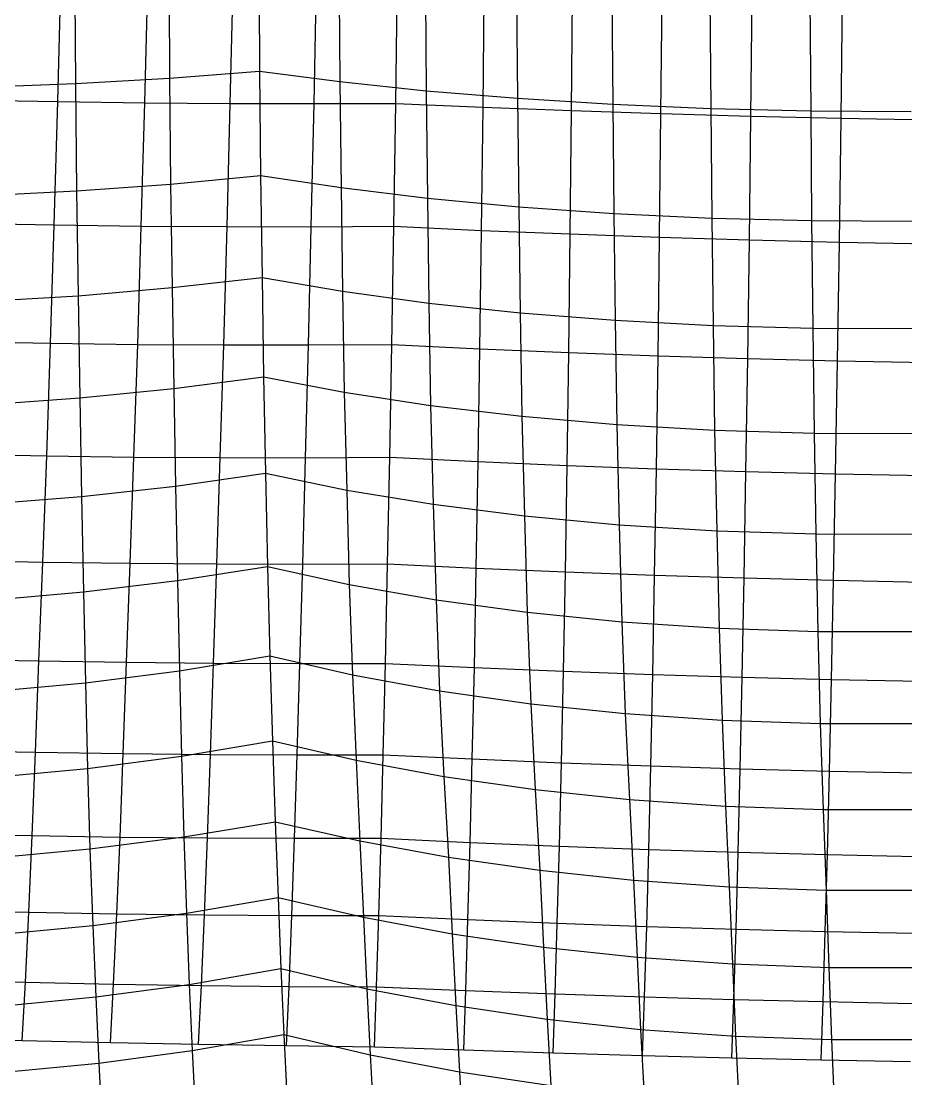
# Model space of a CAD drawing. Extents: x -429 to 429, y -1 to 209.
# Drawn here: x -57.63 to -37.22, y 12.41 to 36.81 of the extents above; entities that cross this region are included whole.
import ezdxf

# ---------------------------------------------------------------- set-up
doc = ezdxf.new("R2010")
doc.units = 0

msp = doc.modelspace()

# ---------------------------------------------------------------- linework, layer by layer
at = {"layer": 'default', "color": 5, "linetype": 'CONTINUOUS'}
for p, q in [((-52.149, 38.118, -19.959), (-52.13, 35.66, -19.575)), ((-52.149, 38.118, -19.959), (-52.13, 35.66, -19.575)), ((-56.396, 37.895, -21.773), (-56.378, 35.371, -21.364)), ((-54.224, 37.99, -20.976), (-54.207, 35.497, -20.579)), ((-50.296, 37.912, -21.349), (-50.275, 35.417, -20.951)), ((-48.306, 37.734, -22.54), (-48.283, 35.207, -22.13)), ((-46.2, 37.584, -23.517), (-46.178, 35.033, -23.098)), ((-44.003, 37.467, -24.271), (-43.982, 34.897, -23.844)), ((-41.738, 37.381, -24.792), (-41.72, 34.8, -24.361)), ((-39.431, 37.33, -25.075), (-39.414, 34.744, -24.643)), ((-54.207, 35.497, -20.579), (-52.13, 35.66, -19.575)), ((-52.13, 35.66, -19.575), (-50.275, 35.417, -20.951)), ((-52.13, 35.66, -19.575), (-52.106, 33.252, -19.122)), ((-52.13, 35.66, -19.575), (-52.106, 33.252, -19.122)), ((-56.378, 35.371, -21.364), (-54.207, 35.497, -20.579)), ((-54.207, 35.497, -20.579), (-54.182, 33.052, -20.111)), ((-50.275, 35.417, -20.951), (-48.283, 35.207, -22.13)), ((-50.275, 35.417, -20.951), (-50.247, 32.971, -20.484)), ((-58.621, 35.285, -21.921), (-56.378, 35.371, -21.364)), ((-56.378, 35.371, -21.364), (-56.352, 32.897, -20.884)), ((-48.283, 35.207, -22.13), (-46.178, 35.033, -23.098)), ((-48.283, 35.207, -22.13), (-48.255, 32.729, -21.65)), ((-46.178, 35.033, -23.098), (-43.982, 34.897, -23.844)), ((-46.178, 35.033, -23.098), (-46.15, 32.53, -22.607)), ((-43.982, 34.897, -23.844), (-41.72, 34.8, -24.361)), ((-43.982, 34.897, -23.844), (-43.956, 32.376, -23.346)), ((-41.72, 34.8, -24.361), (-39.414, 34.744, -24.643)), ((-41.72, 34.8, -24.361), (-41.695, 32.269, -23.858)), ((-39.414, 34.744, -24.643), (-37.092, 34.73, -24.686)), ((-39.414, 34.744, -24.643), (-39.393, 32.209, -24.138)), ((-54.182, 33.052, -20.111), (-52.106, 33.252, -19.122)), ((-52.106, 33.252, -19.122), (-50.247, 32.971, -20.484)), ((-52.106, 33.252, -19.122), (-52.074, 30.899, -18.603)), ((-52.106, 33.252, -19.122), (-52.074, 30.899, -18.603)), ((-56.352, 32.897, -20.884), (-54.182, 33.052, -20.111)), ((-54.182, 33.052, -20.111), (-54.15, 30.663, -19.576)), ((-50.247, 32.971, -20.484), (-48.255, 32.729, -21.65)), ((-50.247, 32.971, -20.484), (-50.214, 30.58, -19.949)), ((-58.593, 32.788, -21.432), (-56.352, 32.897, -20.884)), ((-56.352, 32.897, -20.884), (-56.319, 30.478, -20.335)), ((-48.255, 32.729, -21.65), (-46.15, 32.53, -22.607)), ((-48.255, 32.729, -21.65), (-48.221, 30.307, -21.101)), ((-46.15, 32.53, -22.607), (-43.956, 32.376, -23.346)), ((-46.15, 32.53, -22.607), (-46.117, 30.083, -22.047)), ((-43.956, 32.376, -23.346), (-41.695, 32.269, -23.858)), ((-43.956, 32.376, -23.346), (-43.924, 29.911, -22.777)), ((-41.695, 32.269, -23.858), (-39.393, 32.209, -24.138)), ((-41.695, 32.269, -23.858), (-41.666, 29.792, -23.284)), ((-39.393, 32.209, -24.138), (-37.074, 32.197, -24.182)), ((-39.393, 32.209, -24.138), (-39.366, 29.728, -23.562)), ((-54.15, 30.663, -19.576), (-52.074, 30.899, -18.603)), ((-52.074, 30.899, -18.603), (-50.214, 30.58, -19.949)), ((-52.074, 30.899, -18.603), (-52.037, 28.607, -18.02)), ((-52.074, 30.899, -18.603), (-52.037, 28.607, -18.02)), ((-56.319, 30.478, -20.335), (-54.15, 30.663, -19.576)), ((-54.15, 30.663, -19.576), (-54.111, 28.334, -18.979)), ((-50.214, 30.58, -19.949), (-48.221, 30.307, -21.101)), ((-50.214, 30.58, -19.949), (-50.175, 28.249, -19.351)), ((-58.558, 30.345, -20.873), (-56.319, 30.478, -20.335)), ((-56.319, 30.478, -20.335), (-56.278, 28.118, -19.727)), ((-48.221, 30.307, -21.101), (-46.117, 30.083, -22.047)), ((-48.221, 30.307, -21.101), (-48.183, 27.945, -20.491)), ((-46.117, 30.083, -22.047), (-43.924, 29.911, -22.777)), ((-46.117, 30.083, -22.047), (-46.08, 27.695, -21.427)), ((-43.924, 29.911, -22.777), (-41.666, 29.792, -23.284)), ((-43.924, 29.911, -22.777), (-43.889, 27.505, -22.15)), ((-41.666, 29.792, -23.284), (-39.366, 29.728, -23.562)), ((-41.666, 29.792, -23.284), (-41.633, 27.374, -22.652)), ((-39.366, 29.728, -23.562), (-37.05, 29.719, -23.608)), ((-39.366, 29.728, -23.562), (-39.336, 27.306, -22.928)), ((-54.111, 28.334, -18.979), (-52.037, 28.607, -18.02)), ((-52.037, 28.607, -18.02), (-50.175, 28.249, -19.351)), ((-52.037, 28.607, -18.02), (-51.993, 26.382, -17.376)), ((-52.037, 28.607, -18.02), (-51.993, 26.382, -17.376)), ((-56.278, 28.118, -19.727), (-54.111, 28.334, -18.979)), ((-54.111, 28.334, -18.979), (-54.072, 26.08, -18.293)), ((-58.514, 27.962, -20.255), (-56.278, 28.118, -19.727)), ((-56.278, 28.118, -19.727), (-56.239, 25.841, -19.005)), ((-50.175, 28.249, -19.351), (-48.183, 27.945, -20.491)), ((-50.175, 28.249, -19.351), (-50.12, 25.994, -18.665)), ((-48.183, 27.945, -20.491), (-46.08, 27.695, -21.427)), ((-48.183, 27.945, -20.491), (-48.122, 25.664, -19.77)), ((-46.08, 27.695, -21.427), (-43.889, 27.505, -22.15)), ((-46.08, 27.695, -21.427), (-46.018, 25.395, -20.677)), ((-43.889, 27.505, -22.15), (-41.633, 27.374, -22.652)), ((-43.889, 27.505, -22.15), (-43.831, 25.191, -21.378)), ((-41.633, 27.374, -22.652), (-39.336, 27.306, -22.928)), ((-41.633, 27.374, -22.652), (-41.582, 25.052, -21.867)), ((-39.336, 27.306, -22.928), (-37.022, 27.3, -22.975)), ((-39.336, 27.306, -22.928), (-39.294, 24.98, -22.138)), ((-54.072, 26.08, -18.293), (-51.993, 26.382, -17.376)), ((-51.993, 26.382, -17.376), (-50.12, 25.994, -18.665)), ((-51.993, 26.382, -17.376), (-51.944, 24.232, -16.677)), ((-51.993, 26.382, -17.376), (-51.944, 24.232, -16.677)), ((-56.239, 25.841, -19.005), (-54.072, 26.08, -18.293)), ((-54.072, 26.08, -18.293), (-54.027, 23.903, -17.553)), ((-50.12, 25.994, -18.665), (-48.122, 25.664, -19.77)), ((-50.12, 25.994, -18.665), (-50.061, 23.815, -17.927)), ((-58.47, 25.667, -19.505), (-56.239, 25.841, -19.005)), ((-56.239, 25.841, -19.005), (-56.191, 23.641, -18.232)), ((-48.122, 25.664, -19.77), (-46.018, 25.395, -20.677)), ((-48.122, 25.664, -19.77), (-48.057, 23.461, -18.997)), ((-46.018, 25.395, -20.677), (-43.831, 25.191, -21.378)), ((-46.018, 25.395, -20.677), (-45.954, 23.174, -19.877)), ((-43.831, 25.191, -21.378), (-41.582, 25.052, -21.867)), ((-43.831, 25.191, -21.378), (-43.77, 22.955, -20.559)), ((-41.582, 25.052, -21.867), (-39.294, 24.98, -22.138)), ((-41.582, 25.052, -21.867), (-41.528, 22.808, -21.035)), ((-39.294, 24.98, -22.138), (-36.989, 24.976, -22.188)), ((-39.294, 24.98, -22.138), (-39.248, 22.733, -21.301)), ((-54.027, 23.903, -17.553), (-51.944, 24.232, -16.677)), ((-51.944, 24.232, -16.677), (-50.061, 23.815, -17.927)), ((-51.944, 24.232, -16.677), (-51.891, 22.168, -15.93)), ((-51.944, 24.232, -16.677), (-51.891, 22.168, -15.93)), ((-56.191, 23.641, -18.232), (-54.027, 23.903, -17.553)), ((-54.027, 23.903, -17.553), (-53.98, 21.822, -16.743)), ((-50.061, 23.815, -17.927), (-48.057, 23.461, -18.997)), ((-50.061, 23.815, -17.927), (-49.988, 21.732, -17.118)), ((-58.418, 23.45, -18.706), (-56.191, 23.641, -18.232)), ((-56.191, 23.641, -18.232), (-56.145, 21.547, -17.368)), ((-48.057, 23.461, -18.997), (-45.954, 23.174, -19.877)), ((-48.057, 23.461, -18.997), (-47.975, 21.363, -18.135)), ((-45.954, 23.174, -19.877), (-43.77, 22.955, -20.559)), ((-45.954, 23.174, -19.877), (-45.87, 21.063, -18.972)), ((-43.77, 22.955, -20.559), (-41.528, 22.808, -21.035)), ((-43.77, 22.955, -20.559), (-43.692, 20.836, -19.622)), ((-41.528, 22.808, -21.035), (-39.248, 22.733, -21.301)), ((-41.528, 22.808, -21.035), (-41.46, 20.684, -20.078)), ((-39.248, 22.733, -21.301), (-36.952, 22.732, -21.354)), ((-39.248, 22.733, -21.301), (-39.193, 20.607, -20.336)), ((-53.98, 21.822, -16.743), (-51.891, 22.168, -15.93)), ((-51.891, 22.168, -15.93), (-49.988, 21.732, -17.118)), ((-51.891, 22.168, -15.93), (-51.832, 20.203, -15.141)), ((-51.891, 22.168, -15.93), (-51.832, 20.203, -15.141)), ((-56.145, 21.547, -17.368), (-53.98, 21.822, -16.743)), ((-53.98, 21.822, -16.743), (-53.933, 19.851, -15.868)), ((-49.988, 21.732, -17.118), (-47.975, 21.363, -18.135)), ((-49.988, 21.732, -17.118), (-49.902, 19.759, -16.246)), ((-58.365, 21.344, -17.8), (-56.145, 21.547, -17.368)), ((-56.145, 21.547, -17.368), (-56.098, 19.571, -16.421)), ((-47.975, 21.363, -18.135), (-45.87, 21.063, -18.972)), ((-47.975, 21.363, -18.135), (-47.876, 19.384, -17.191)), ((-45.87, 21.063, -18.972), (-43.692, 20.836, -19.622)), ((-45.87, 21.063, -18.972), (-45.77, 19.08, -17.97)), ((-43.692, 20.836, -19.622), (-41.46, 20.684, -20.078)), ((-43.692, 20.836, -19.622), (-43.598, 18.85, -18.577)), ((-41.46, 20.684, -20.078), (-39.193, 20.607, -20.336)), ((-41.46, 20.684, -20.078), (-41.379, 18.696, -19.006)), ((-39.193, 20.607, -20.336), (-36.911, 20.607, -20.395)), ((-39.193, 20.607, -20.336), (-39.129, 18.619, -19.254)), ((-53.933, 19.851, -15.868), (-51.832, 20.203, -15.141)), ((-51.832, 20.203, -15.141), (-49.902, 19.759, -16.246)), ((-51.832, 20.203, -15.141), (-51.77, 18.341, -14.315)), ((-51.832, 20.203, -15.141), (-51.77, 18.341, -14.315)), ((-56.098, 19.571, -16.421), (-53.933, 19.851, -15.868)), ((-53.933, 19.851, -15.868), (-53.881, 17.991, -14.952)), ((-58.309, 19.366, -16.797), (-56.098, 19.571, -16.421)), ((-56.098, 19.571, -16.421), (-56.045, 17.713, -15.43)), ((-49.902, 19.759, -16.246), (-47.876, 19.384, -17.191)), ((-49.902, 19.759, -16.246), (-49.813, 17.897, -15.332)), ((-47.876, 19.384, -17.191), (-45.77, 19.08, -17.97)), ((-47.876, 19.384, -17.191), (-47.773, 17.522, -16.203)), ((-45.77, 19.08, -17.97), (-43.598, 18.85, -18.577)), ((-45.77, 19.08, -17.97), (-45.664, 17.219, -16.922)), ((-43.598, 18.85, -18.577), (-41.379, 18.696, -19.006)), ((-43.598, 18.85, -18.577), (-43.499, 16.99, -17.483)), ((-41.379, 18.696, -19.006), (-39.129, 18.619, -19.254)), ((-41.379, 18.696, -19.006), (-41.293, 16.837, -17.885)), ((-39.129, 18.619, -19.254), (-36.865, 18.619, -19.32)), ((-39.129, 18.619, -19.254), (-39.06, 16.76, -18.123)), ((-53.881, 17.991, -14.952), (-51.77, 18.341, -14.315)), ((-51.77, 18.341, -14.315), (-49.813, 17.897, -15.332)), ((-51.77, 18.341, -14.315), (-51.704, 16.588, -13.463)), ((-51.77, 18.341, -14.315), (-51.704, 16.588, -13.463)), ((-56.045, 17.713, -15.43), (-53.881, 17.991, -14.952)), ((-53.881, 17.991, -14.952), (-53.819, 16.231, -14.04)), ((-49.813, 17.897, -15.332), (-47.773, 17.522, -16.203)), ((-49.813, 17.897, -15.332), (-49.733, 16.135, -14.422)), ((-58.247, 17.51, -15.746), (-56.045, 17.713, -15.43)), ((-56.045, 17.713, -15.43), (-55.98, 15.948, -14.47)), ((-47.773, 17.522, -16.203), (-45.664, 17.219, -16.922)), ((-47.773, 17.522, -16.203), (-47.686, 15.754, -15.243)), ((-45.664, 17.219, -16.922), (-43.499, 16.99, -17.483)), ((-45.664, 17.219, -16.922), (-45.576, 15.446, -15.922)), ((-43.499, 16.99, -17.483), (-41.293, 16.837, -17.885)), ((-43.499, 16.99, -17.483), (-43.416, 15.214, -16.455)), ((-41.293, 16.837, -17.885), (-39.06, 16.76, -18.123)), ((-41.293, 16.837, -17.885), (-41.219, 15.058, -16.838)), ((-39.06, 16.76, -18.123), (-36.815, 16.759, -18.196)), ((-39.06, 16.76, -18.123), (-38.997, 14.98, -17.07)), ((-53.819, 16.231, -14.04), (-51.704, 16.588, -13.463)), ((-51.704, 16.588, -13.463), (-49.733, 16.135, -14.422)), ((-51.704, 16.588, -13.463), (-51.637, 14.95, -12.596)), ((-51.704, 16.588, -13.463), (-51.637, 14.95, -12.596)), ((-55.98, 15.948, -14.47), (-53.819, 16.231, -14.04)), ((-53.819, 16.231, -14.04), (-53.752, 14.585, -13.126)), ((-49.733, 16.135, -14.422), (-47.686, 15.754, -15.243)), ((-49.733, 16.135, -14.422), (-49.655, 14.488, -13.507)), ((-58.175, 15.741, -14.748), (-55.98, 15.948, -14.47)), ((-55.98, 15.948, -14.47), (-55.91, 14.296, -13.515)), ((-47.686, 15.754, -15.243), (-45.576, 15.446, -15.922)), ((-47.686, 15.754, -15.243), (-47.604, 14.099, -14.289)), ((-45.576, 15.446, -15.922), (-43.416, 15.214, -16.455)), ((-45.576, 15.446, -15.922), (-45.494, 13.786, -14.936)), ((-43.416, 15.214, -16.455), (-41.219, 15.058, -16.838)), ((-43.416, 15.214, -16.455), (-43.338, 13.549, -15.445)), ((-53.752, 14.585, -13.126), (-51.637, 14.95, -12.596)), ((-51.637, 14.95, -12.596), (-49.655, 14.488, -13.507)), ((-51.637, 14.95, -12.596), (-51.568, 13.43, -11.727)), ((-51.637, 14.95, -12.596), (-51.568, 13.43, -11.727)), ((-41.219, 15.058, -16.838), (-38.997, 14.98, -17.07)), ((-41.219, 15.058, -16.838), (-41.148, 13.391, -15.813)), ((-38.997, 14.98, -17.07), (-36.763, 14.98, -17.148)), ((-38.997, 14.98, -17.07), (-38.934, 13.312, -16.039)), ((-55.91, 14.296, -13.515), (-53.752, 14.585, -13.126)), ((-53.752, 14.585, -13.126), (-53.685, 13.063, -12.208)), ((-49.655, 14.488, -13.507), (-47.604, 14.099, -14.289)), ((-49.655, 14.488, -13.507), (-49.576, 12.964, -12.59)), ((-58.099, 14.084, -13.763), (-55.91, 14.296, -13.515)), ((-55.91, 14.296, -13.515), (-55.84, 12.772, -12.558)), ((-47.604, 14.099, -14.289), (-45.494, 13.786, -14.936)), ((-47.604, 14.099, -14.289), (-47.52, 12.572, -13.331)), ((-45.494, 13.786, -14.936), (-43.338, 13.549, -15.445)), ((-45.494, 13.786, -14.936), (-45.411, 12.257, -13.945)), ((-53.685, 13.063, -12.208), (-51.568, 13.43, -11.727)), ((-51.568, 13.43, -11.727), (-49.576, 12.964, -12.59)), ((-51.568, 13.43, -11.727), (-51.5, 12.033, -10.869)), ((-51.568, 13.43, -11.727), (-51.5, 12.033, -10.869)), ((-43.338, 13.549, -15.445), (-41.148, 13.391, -15.813)), ((-43.338, 13.549, -15.445), (-43.259, 12.019, -14.43)), ((-41.148, 13.391, -15.813), (-38.934, 13.312, -16.039)), ((-41.148, 13.391, -15.813), (-41.075, 11.859, -14.784)), ((-38.934, 13.312, -16.039), (-36.71, 13.313, -16.121)), ((-38.934, 13.312, -16.039), (-38.871, 11.78, -15.004)), ((-55.84, 12.772, -12.558), (-53.685, 13.063, -12.208)), ((-53.685, 13.063, -12.208), (-53.617, 11.664, -11.306)), ((-49.576, 12.964, -12.59), (-47.52, 12.572, -13.331)), ((-49.576, 12.964, -12.59), (-49.499, 11.564, -11.688)), ((-58.022, 12.558, -12.774), (-55.84, 12.772, -12.558)), ((-55.84, 12.772, -12.558), (-55.768, 11.372, -11.619)), ((-47.52, 12.572, -13.331), (-45.411, 12.257, -13.945)), ((-47.52, 12.572, -13.331), (-47.439, 11.171, -12.391))]:
    msp.add_line(p, q, dxfattribs=at)
at = {"layer": 'default', "color": 3, "linetype": 'CONTINUOUS'}
for p, q in [((-56.787, 34.956, 17.994), (-56.709, 37.9, 18.379)), ((-54.779, 34.929, 17.47), (-54.703, 37.872, 17.83)), ((-52.806, 34.914, 16.83), (-52.736, 37.853, 17.156)), ((-50.873, 34.909, 16.077), (-50.814, 37.845, 16.361)), ((-48.988, 34.915, 15.213), (-48.947, 37.847, 15.446)), ((-48.988, 34.915, 15.213), (-48.947, 37.847, 15.446)), ((-46.973, 34.827, 15.735), (-46.941, 37.765, 16.021)), ((-44.931, 34.747, 16.139), (-44.903, 37.692, 16.469)), ((-42.869, 34.678, 16.423), (-42.84, 37.627, 16.789)), ((-40.793, 34.619, 16.588), (-40.761, 37.571, 16.978)), ((-38.711, 34.57, 16.631), (-38.674, 37.525, 17.037)), ((-58.821, 34.994, 18.4), (-56.787, 34.956, 17.994)), ((-56.869, 32.111, 17.556), (-56.787, 34.956, 17.994)), ((-56.787, 34.956, 17.994), (-54.779, 34.929, 17.47)), ((-54.86, 32.085, 17.059), (-54.779, 34.929, 17.47)), ((-54.779, 34.929, 17.47), (-52.806, 34.914, 16.83)), ((-52.88, 32.071, 16.456), (-52.806, 34.914, 16.83)), ((-52.806, 34.914, 16.83), (-50.873, 34.909, 16.077)), ((-50.936, 32.069, 15.75), (-50.873, 34.909, 16.077)), ((-50.873, 34.909, 16.077), (-48.988, 34.915, 15.213)), ((-49.031, 32.079, 14.942), (-48.988, 34.915, 15.213)), ((-49.031, 32.079, 14.942), (-48.988, 34.915, 15.213)), ((-48.988, 34.915, 15.213), (-46.973, 34.827, 15.735)), ((-47.008, 31.985, 15.405), (-46.973, 34.827, 15.735)), ((-46.973, 34.827, 15.735), (-44.931, 34.747, 16.139)), ((-44.962, 31.901, 15.761), (-44.931, 34.747, 16.139)), ((-44.931, 34.747, 16.139), (-42.869, 34.678, 16.423)), ((-42.9, 31.828, 16.007), (-42.869, 34.678, 16.423)), ((-42.869, 34.678, 16.423), (-40.793, 34.619, 16.588)), ((-40.828, 31.766, 16.145), (-40.793, 34.619, 16.588)), ((-40.793, 34.619, 16.588), (-38.711, 34.57, 16.631)), ((-38.751, 31.715, 16.172), (-38.711, 34.57, 16.631)), ((-38.711, 34.57, 16.631), (-36.63, 34.532, 16.554)), ((-58.901, 32.149, 17.945), (-56.869, 32.111, 17.556)), ((-56.953, 29.379, 17.078), (-56.869, 32.111, 17.556)), ((-56.869, 32.111, 17.556), (-54.86, 32.085, 17.059)), ((-54.943, 29.354, 16.608), (-54.86, 32.085, 17.059)), ((-54.86, 32.085, 17.059), (-52.88, 32.071, 16.456)), ((-52.957, 29.341, 16.044), (-52.88, 32.071, 16.456)), ((-52.88, 32.071, 16.456), (-50.936, 32.069, 15.75)), ((-51, 29.34, 15.386), (-50.936, 32.069, 15.75)), ((-50.936, 32.069, 15.75), (-49.031, 32.079, 14.942)), ((-49.077, 29.351, 14.635), (-49.031, 32.079, 14.942)), ((-49.077, 29.351, 14.635), (-49.031, 32.079, 14.942)), ((-49.031, 32.079, 14.942), (-47.008, 31.985, 15.405)), ((-47.046, 29.253, 15.038), (-47.008, 31.985, 15.405)), ((-47.008, 31.985, 15.405), (-44.962, 31.901, 15.761)), ((-44.997, 29.166, 15.344), (-44.962, 31.901, 15.761)), ((-44.962, 31.901, 15.761), (-42.9, 31.828, 16.007)), ((-42.935, 29.09, 15.552), (-42.9, 31.828, 16.007)), ((-42.9, 31.828, 16.007), (-40.828, 31.766, 16.145)), ((-40.866, 29.026, 15.662), (-40.828, 31.766, 16.145)), ((-40.828, 31.766, 16.145), (-38.751, 31.715, 16.172)), ((-38.793, 28.974, 15.672), (-38.751, 31.715, 16.172)), ((-38.751, 31.715, 16.172), (-36.675, 31.676, 16.09)), ((-58.984, 29.417, 17.451), (-56.953, 29.379, 17.078)), ((-57.042, 26.781, 16.55), (-56.953, 29.379, 17.078)), ((-56.953, 29.379, 17.078), (-54.943, 29.354, 16.608)), ((-55.029, 26.755, 16.111), (-54.943, 29.354, 16.608)), ((-54.943, 29.354, 16.608), (-52.957, 29.341, 16.044)), ((-53.036, 26.741, 15.589), (-52.957, 29.341, 16.044)), ((-52.957, 29.341, 16.044), (-51, 29.34, 15.386)), ((-51.067, 26.739, 14.984), (-51, 29.34, 15.386)), ((-51, 29.34, 15.386), (-49.077, 29.351, 14.635)), ((-49.125, 26.75, 14.297), (-49.077, 29.351, 14.635)), ((-49.125, 26.75, 14.297), (-49.077, 29.351, 14.635)), ((-49.077, 29.351, 14.635), (-47.046, 29.253, 15.038)), ((-47.086, 26.65, 14.633), (-47.046, 29.253, 15.038)), ((-47.046, 29.253, 15.038), (-44.997, 29.166, 15.344)), ((-45.034, 26.562, 14.884), (-44.997, 29.166, 15.344)), ((-44.997, 29.166, 15.344), (-42.935, 29.09, 15.552)), ((-42.973, 26.486, 15.05), (-42.935, 29.09, 15.552)), ((-42.935, 29.09, 15.552), (-40.866, 29.026, 15.662)), ((-40.907, 26.421, 15.129), (-40.866, 29.026, 15.662)), ((-40.866, 29.026, 15.662), (-38.793, 28.974, 15.672)), ((-38.838, 26.368, 15.121), (-38.793, 28.974, 15.672)), ((-38.793, 28.974, 15.672), (-36.722, 28.934, 15.585)), ((-59.072, 26.82, 16.905), (-57.042, 26.781, 16.55)), ((-57.133, 24.332, 15.983), (-57.042, 26.781, 16.55)), ((-57.042, 26.781, 16.55), (-55.029, 26.755, 16.111)), ((-55.117, 24.304, 15.577), (-55.029, 26.755, 16.111)), ((-55.029, 26.755, 16.111), (-53.036, 26.741, 15.589)), ((-53.117, 24.287, 15.099), (-53.036, 26.741, 15.589)), ((-53.036, 26.741, 15.589), (-51.067, 26.739, 14.984)), ((-51.135, 24.283, 14.55), (-51.067, 26.739, 14.984)), ((-51.067, 26.739, 14.984), (-49.125, 26.75, 14.297)), ((-49.175, 24.29, 13.931), (-49.125, 26.75, 14.297)), ((-49.175, 24.29, 13.931), (-49.125, 26.75, 14.297)), ((-49.125, 26.75, 14.297), (-47.086, 26.65, 14.633)), ((-47.129, 24.192, 14.197), (-47.086, 26.65, 14.633)), ((-47.086, 26.65, 14.633), (-45.034, 26.562, 14.884)), ((-45.074, 24.105, 14.39), (-45.034, 26.562, 14.884)), ((-45.034, 26.562, 14.884), (-42.973, 26.486, 15.05)), ((-43.014, 24.029, 14.51), (-42.973, 26.486, 15.05)), ((-42.973, 26.486, 15.05), (-40.907, 26.421, 15.129)), ((-40.951, 23.965, 14.556), (-40.907, 26.421, 15.129)), ((-40.907, 26.421, 15.129), (-38.838, 26.368, 15.121)), ((-38.886, 23.912, 14.53), (-38.838, 26.368, 15.121)), ((-38.838, 26.368, 15.121), (-36.772, 26.327, 15.027)), ((-59.162, 24.372, 16.318), (-57.133, 24.332, 15.983)), ((-57.221, 22.049, 15.409), (-57.133, 24.332, 15.983)), ((-57.133, 24.332, 15.983), (-55.117, 24.304, 15.577)), ((-55.202, 22.018, 15.032), (-55.117, 24.304, 15.577)), ((-55.117, 24.304, 15.577), (-53.117, 24.287, 15.099)), ((-53.195, 21.999, 14.596), (-53.117, 24.287, 15.099)), ((-53.117, 24.287, 15.099), (-51.135, 24.283, 14.55)), ((-51.202, 21.99, 14.099), (-51.135, 24.283, 14.55)), ((-51.135, 24.283, 14.55), (-49.175, 24.29, 13.931)), ((-49.225, 21.993, 13.544), (-49.175, 24.29, 13.931)), ((-49.225, 21.993, 13.544), (-49.175, 24.29, 13.931)), ((-49.175, 24.29, 13.931), (-47.129, 24.192, 14.197)), ((-47.174, 21.897, 13.744), (-47.129, 24.192, 14.197)), ((-47.129, 24.192, 14.197), (-45.074, 24.105, 14.39)), ((-45.118, 21.812, 13.883), (-45.074, 24.105, 14.39)), ((-45.074, 24.105, 14.39), (-43.014, 24.029, 14.51)), ((-43.058, 21.738, 13.96), (-43.014, 24.029, 14.51)), ((-43.014, 24.029, 14.51), (-40.951, 23.965, 14.556)), ((-40.996, 21.675, 13.977), (-40.951, 23.965, 14.556)), ((-40.951, 23.965, 14.556), (-38.886, 23.912, 14.53)), ((-38.935, 21.623, 13.932), (-38.886, 23.912, 14.53)), ((-38.886, 23.912, 14.53), (-36.824, 23.871, 14.429)), ((-59.251, 22.091, 15.726), (-57.221, 22.049, 15.409)), ((-57.297, 19.942, 14.897), (-57.221, 22.049, 15.409)), ((-57.221, 22.049, 15.409), (-55.202, 22.018, 15.032)), ((-55.275, 19.911, 14.537), (-55.202, 22.018, 15.032)), ((-55.202, 22.018, 15.032), (-53.195, 21.999, 14.596)), ((-53.263, 19.891, 14.124), (-53.195, 21.999, 14.596)), ((-53.195, 21.999, 14.596), (-51.202, 21.99, 14.099)), ((-51.263, 19.882, 13.659), (-51.202, 21.99, 14.099)), ((-51.202, 21.99, 14.099), (-49.225, 21.993, 13.544)), ((-49.275, 19.885, 13.142), (-49.225, 21.993, 13.544)), ((-49.275, 19.885, 13.142), (-49.225, 21.993, 13.544)), ((-49.225, 21.993, 13.544), (-47.174, 21.897, 13.744)), ((-47.222, 19.788, 13.303), (-47.174, 21.897, 13.744)), ((-47.174, 21.897, 13.744), (-45.118, 21.812, 13.883)), ((-45.164, 19.701, 13.409), (-45.118, 21.812, 13.883)), ((-45.118, 21.812, 13.883), (-43.058, 21.738, 13.96)), ((-43.103, 19.626, 13.462), (-43.058, 21.738, 13.96)), ((-43.058, 21.738, 13.96), (-40.996, 21.675, 13.977)), ((-41.042, 19.562, 13.46), (-40.996, 21.675, 13.977)), ((-40.996, 21.675, 13.977), (-38.935, 21.623, 13.932)), ((-38.981, 19.509, 13.405), (-38.935, 21.623, 13.932)), ((-38.935, 21.623, 13.932), (-36.876, 21.582, 13.826)), ((-59.328, 19.984, 15.203), (-57.297, 19.942, 14.897)), ((-57.374, 18.019, 14.353), (-57.297, 19.942, 14.897)), ((-57.297, 19.942, 14.897), (-55.275, 19.911, 14.537)), ((-55.349, 17.987, 14.012), (-55.275, 19.911, 14.537)), ((-55.275, 19.911, 14.537), (-53.263, 19.891, 14.124)), ((-53.332, 17.967, 13.625), (-53.263, 19.891, 14.124)), ((-53.263, 19.891, 14.124), (-51.263, 19.882, 13.659)), ((-51.324, 17.957, 13.192), (-51.263, 19.882, 13.659)), ((-51.263, 19.882, 13.659), (-49.275, 19.885, 13.142)), ((-49.327, 17.959, 12.714), (-49.275, 19.885, 13.142)), ((-49.327, 17.959, 12.714), (-49.275, 19.885, 13.142)), ((-49.275, 19.885, 13.142), (-47.222, 19.788, 13.303)), ((-47.27, 17.861, 12.834), (-47.222, 19.788, 13.303)), ((-47.222, 19.788, 13.303), (-45.164, 19.701, 13.409)), ((-45.211, 17.774, 12.907), (-45.164, 19.701, 13.409)), ((-45.164, 19.701, 13.409), (-43.103, 19.626, 13.462)), ((-43.15, 17.699, 12.933), (-43.103, 19.626, 13.462)), ((-43.103, 19.626, 13.462), (-41.042, 19.562, 13.46)), ((-41.089, 17.634, 12.913), (-41.042, 19.562, 13.46)), ((-41.042, 19.562, 13.46), (-38.981, 19.509, 13.405)), ((-39.028, 17.581, 12.846), (-38.981, 19.509, 13.405)), ((-38.981, 19.509, 13.405), (-36.922, 19.467, 13.295)), ((-59.407, 18.063, 14.649), (-57.374, 18.019, 14.353)), ((-57.453, 16.252, 13.774), (-57.374, 18.019, 14.353)), ((-57.374, 18.019, 14.353), (-55.349, 17.987, 14.012)), ((-55.424, 16.218, 13.452), (-55.349, 17.987, 14.012)), ((-55.349, 17.987, 14.012), (-53.332, 17.967, 13.625)), ((-53.402, 16.194, 13.091), (-53.332, 17.967, 13.625)), ((-53.332, 17.967, 13.625), (-51.324, 17.957, 13.192)), ((-51.387, 16.18, 12.693), (-51.324, 17.957, 13.192)), ((-51.324, 17.957, 13.192), (-49.327, 17.959, 12.714)), ((-49.38, 16.178, 12.256), (-49.327, 17.959, 12.714)), ((-49.38, 16.178, 12.256), (-49.327, 17.959, 12.714)), ((-49.327, 17.959, 12.714), (-47.27, 17.861, 12.834)), ((-47.321, 16.083, 12.333), (-47.27, 17.861, 12.834)), ((-47.27, 17.861, 12.834), (-45.211, 17.774, 12.907)), ((-45.26, 15.999, 12.371), (-45.211, 17.774, 12.907)), ((-45.211, 17.774, 12.907), (-43.15, 17.699, 12.933)), ((-43.198, 15.925, 12.37), (-43.15, 17.699, 12.933)), ((-43.15, 17.699, 12.933), (-41.089, 17.634, 12.913)), ((-41.137, 15.862, 12.33), (-41.089, 17.634, 12.913)), ((-41.089, 17.634, 12.913), (-39.028, 17.581, 12.846)), ((-39.076, 15.809, 12.251), (-39.028, 17.581, 12.846)), ((-39.028, 17.581, 12.846), (-36.969, 17.539, 12.733)), ((-59.487, 16.297, 14.059), (-57.453, 16.252, 13.774)), ((-57.533, 14.635, 13.168), (-57.453, 16.252, 13.774)), ((-57.453, 16.252, 13.774), (-55.424, 16.218, 13.452)), ((-55.501, 14.595, 12.868), (-55.424, 16.218, 13.452)), ((-55.424, 16.218, 13.452), (-53.402, 16.194, 13.091)), ((-53.473, 14.564, 12.538), (-53.402, 16.194, 13.091)), ((-53.402, 16.194, 13.091), (-51.387, 16.18, 12.693)), ((-51.45, 14.542, 12.179), (-51.387, 16.18, 12.693)), ((-51.387, 16.18, 12.693), (-49.38, 16.178, 12.256)), ((-49.433, 14.529, 11.791), (-49.38, 16.178, 12.256)), ((-49.433, 14.529, 11.791), (-49.38, 16.178, 12.256)), ((-49.38, 16.178, 12.256), (-47.321, 16.083, 12.333)), ((-47.372, 14.444, 11.818), (-47.321, 16.083, 12.333)), ((-47.321, 16.083, 12.333), (-45.26, 15.999, 12.371)), ((-45.31, 14.367, 11.815), (-45.26, 15.999, 12.371)), ((-45.26, 15.999, 12.371), (-43.198, 15.925, 12.37)), ((-43.248, 14.299, 11.782), (-43.198, 15.925, 12.37)), ((-43.198, 15.925, 12.37), (-41.137, 15.862, 12.33)), ((-41.186, 14.24, 11.72), (-41.137, 15.862, 12.33)), ((-41.137, 15.862, 12.33), (-39.076, 15.809, 12.251)), ((-39.126, 14.19, 11.628), (-39.076, 15.809, 12.251)), ((-39.076, 15.809, 12.251), (-37.017, 15.767, 12.134)), ((-59.57, 14.683, 13.44), (-57.533, 14.635, 13.168)), ((-57.609, 13.295, 12.592), (-57.533, 14.635, 13.168)), ((-57.533, 14.635, 13.168), (-55.501, 14.595, 12.868)), ((-55.572, 13.248, 12.317), (-55.501, 14.595, 12.868)), ((-55.501, 14.595, 12.868), (-53.473, 14.564, 12.538)), ((-53.539, 13.208, 12.023), (-53.473, 14.564, 12.538)), ((-53.473, 14.564, 12.538), (-51.45, 14.542, 12.179)), ((-51.508, 13.174, 11.709), (-51.45, 14.542, 12.179)), ((-51.45, 14.542, 12.179), (-49.433, 14.529, 11.791)), ((-49.48, 13.146, 11.377), (-49.433, 14.529, 11.791)), ((-49.48, 13.146, 11.377), (-49.433, 14.529, 11.791)), ((-49.433, 14.529, 11.791), (-47.372, 14.444, 11.818)), ((-47.418, 13.074, 11.347), (-47.372, 14.444, 11.818)), ((-47.372, 14.444, 11.818), (-45.31, 14.367, 11.815)), ((-45.356, 13.009, 11.297), (-45.31, 14.367, 11.815)), ((-45.31, 14.367, 11.815), (-43.248, 14.299, 11.782)), ((-43.294, 12.949, 11.228), (-43.248, 14.299, 11.782)), ((-43.248, 14.299, 11.782), (-41.186, 14.24, 11.72)), ((-41.233, 12.896, 11.14), (-41.186, 14.24, 11.72)), ((-41.186, 14.24, 11.72), (-39.126, 14.19, 11.628)), ((-39.173, 12.849, 11.032), (-39.126, 14.19, 11.628)), ((-39.126, 14.19, 11.628), (-37.067, 14.148, 11.506)), ((-59.648, 13.347, 12.848), (-57.609, 13.295, 12.592)), ((-57.609, 13.295, 12.592), (-55.572, 13.248, 12.317)), ((-55.572, 13.248, 12.317), (-53.539, 13.208, 12.023)), ((-53.539, 13.208, 12.023), (-51.508, 13.174, 11.709)), ((-51.508, 13.174, 11.709), (-49.48, 13.146, 11.377)), ((-49.48, 13.146, 11.377), (-47.418, 13.074, 11.347)), ((-47.418, 13.074, 11.347), (-45.356, 13.009, 11.297)), ((-45.356, 13.009, 11.297), (-43.294, 12.949, 11.228)), ((-43.294, 12.949, 11.228), (-41.233, 12.896, 11.14)), ((-41.233, 12.896, 11.14), (-39.173, 12.849, 11.032)), ((-39.173, 12.849, 11.032), (-37.114, 12.808, 10.904))]:
    msp.add_line(p, q, dxfattribs=at)

doc.saveas('drawing.dxf')
